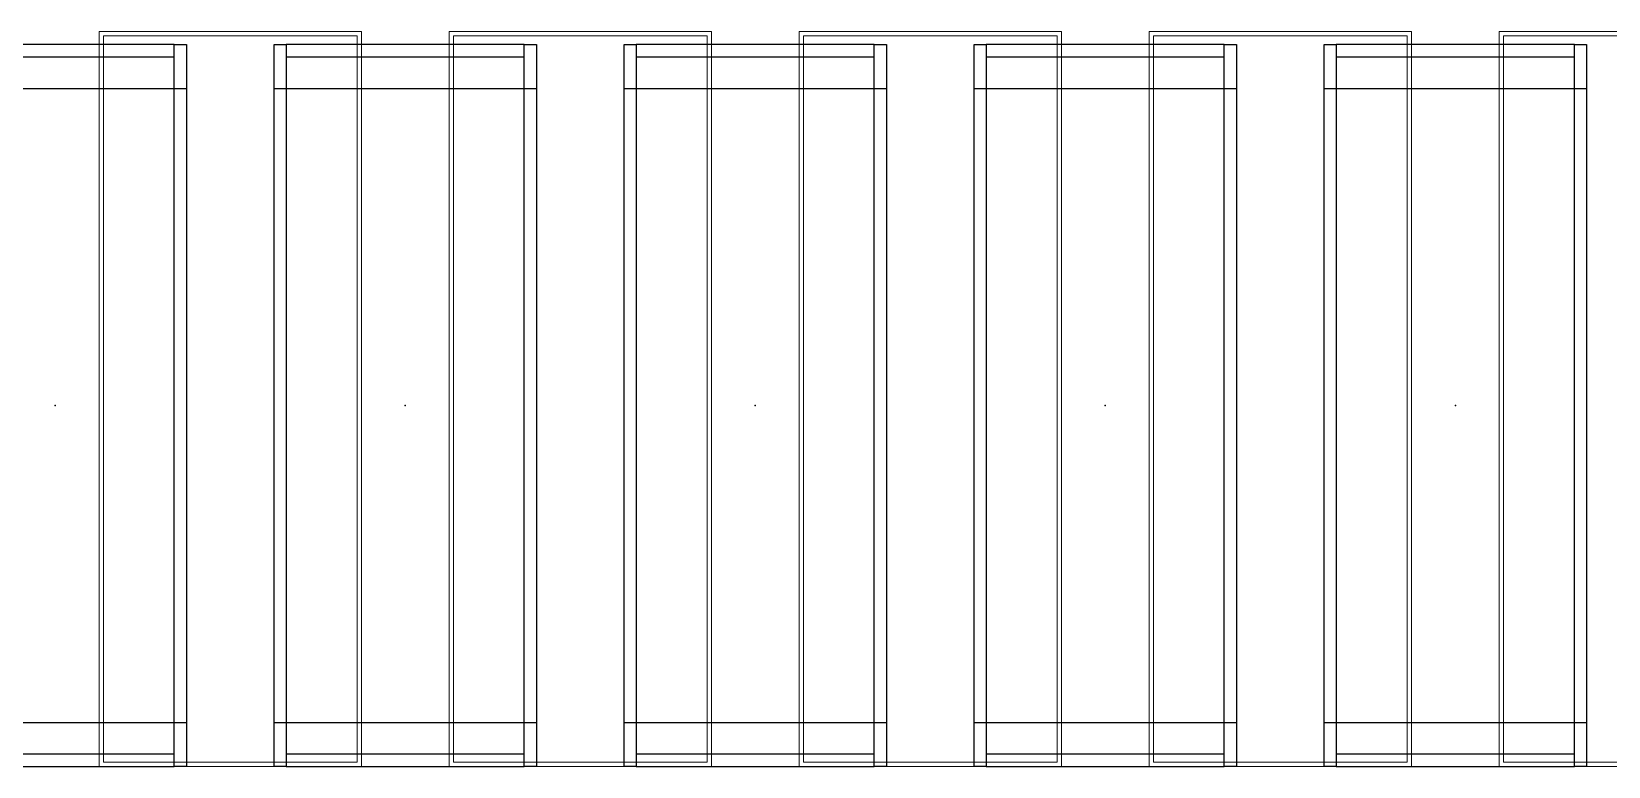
# Model space of a CAD drawing. Header units: millimetres. Extents: x 813027 to 1148939, y -931049 to -10.
# Drawn here: x 1017713 to 1019515, y -111760 to -110920 of the extents above; entities that cross this region are included whole.
import ezdxf

# ---------------------------------------------------------------- set-up
doc = ezdxf.new("R2010")
doc.units = ezdxf.units.MM
doc.layers.add('A-GLAZ-CURT', color=2, linetype='Continuous', lineweight=9)
doc.layers.add('A11_ALU.SOLID SHEET', color=7, linetype='Continuous')

# ---------------------------------------------------------------- blocks, each defined once
blk = doc.blocks.new('DPA_CP_Metal Ceiling Panel - Vertical Panel with Gap-23421678-4160 - LOWER PLATFORM LEVEL - REFLECTED CEILING GENERAL PLAN')
at = {"layer": 'A-GLAZ-CURT'}
for p, q in [((1017796.3, -111761.8), (1017796.3, -110921.8)), ((1017796.3, -110921.8), (1018096.3, -110921.8)), ((1017796.3, -111761.8), (1017796.3, -110921.8)), ((1017796.3, -110921.8), (1018096.3, -110921.8)), ((1018096.3, -110921.8), (1017796.3, -110921.8)), ((1017796.3, -110921.8), (1017796.3, -111761.8)), ((1018096.3, -110921.8), (1017796.3, -110921.8)), ((1017796.3, -110921.8), (1017796.3, -111761.8)), ((1017796.3, -111761.8), (1017796.3, -110921.8)), ((1017796.3, -110921.8), (1018096.3, -110921.8)), ((1018096.3, -111761.8), (1018096.3, -110921.8)), ((1018096.3, -110921.8), (1018096.3, -111761.8)), ((1018096.3, -111761.8), (1018096.3, -110921.8)), ((1018096.3, -111761.8), (1018096.3, -110921.8)), ((1018096.3, -110921.8), (1018096.3, -111761.8)), ((1017801.3, -111756.8), (1017801.3, -110926.8)), ((1017801.3, -110926.8), (1018091.3, -110926.8)), ((1018091.3, -110926.8), (1018091.3, -111756.8)), ((1017796.3, -111761.8), (1018096.3, -111761.8)), ((1018096.3, -111761.8), (1017796.3, -111761.8)), ((1017796.3, -111761.8), (1018096.3, -111761.8)), ((1017796.3, -111761.8), (1018096.3, -111761.8)), ((1018096.3, -111761.8), (1017796.3, -111761.8)), ((1017801.3, -111756.8), (1018091.3, -111756.8))]:
    blk.add_line(p, q, dxfattribs=at)
blk = doc.blocks.new('C-2-PP21-AR-4160-01-B_20250829-084021_EXCL')
at = {"layer": 'A-GLAZ-CURT'}
for p in [(-1047096.3, 105341.8), (-1046696.3, 105341.8), (-1046296.3, 105341.8), (-1045896.3, 105341.8), (-1045496.3, 105341.8)]:
    blk.add_blockref('DPA_CP_Metal Ceiling Panel - Vertical Panel with Gap-23421678-4160 - LOWER PLATFORM LEVEL - REFLECTED CEILING GENERAL PLAN', p, dxfattribs=at)
blk = doc.blocks.new('*U522')
for p, q in [((-362.8, 4450), (-362.8, 4750)), ((362.5, 4750), (362.5, 4450)), ((-362.8, 4050), (-362.8, 4350)), ((362.5, 4350), (362.5, 4050)), ((-362.8, 3650), (-362.8, 3950)), ((362.5, 3950), (362.5, 3650)), ((-362.8, 3250), (-362.8, 3550)), ((362.5, 3550), (362.5, 3250)), ((-362.8, 2850), (-362.8, 3150)), ((362.5, 3150), (362.5, 2850))]:
    blk.add_line(p, q)
for p in [(0, 4600), (0, 4200), (0, 3800), (0, 3400), (0, 3000)]:
    blk.add_point(p)
at = {"layer": 'A11_ALU.SOLID SHEET', "color": 0}
for points in [[(-412.5, 4464), (-398.5, 4464), (-398.5, 4736), (-412.5, 4736)], [(412.5, 4736), (398.5, 4736), (398.5, 4464), (412.5, 4464)], [(-412.5, 4464), (412.5, 4464), (412.5, 4450), (-412.5, 4450)], [(-412.5, 4350), (412.5, 4350), (412.5, 4336), (-412.5, 4336)], [(-412.5, 4064), (-398.5, 4064), (-398.5, 4336), (-412.5, 4336)], [(412.5, 4336), (398.5, 4336), (398.5, 4064), (412.5, 4064)], [(-412.5, 4064), (412.5, 4064), (412.5, 4050), (-412.5, 4050)], [(-412.5, 3950), (412.5, 3950), (412.5, 3936), (-412.5, 3936)], [(-412.5, 3664), (-398.5, 3664), (-398.5, 3936), (-412.5, 3936)], [(412.5, 3936), (398.5, 3936), (398.5, 3664), (412.5, 3664)], [(-412.5, 3664), (412.5, 3664), (412.5, 3650), (-412.5, 3650)], [(-412.5, 3550), (412.5, 3550), (412.5, 3536), (-412.5, 3536)], [(-412.5, 3264), (-398.5, 3264), (-398.5, 3536), (-412.5, 3536)], [(412.5, 3536), (398.5, 3536), (398.5, 3264), (412.5, 3264)], [(-412.5, 3264), (412.5, 3264), (412.5, 3250), (-412.5, 3250)], [(-412.5, 3150), (412.5, 3150), (412.5, 3136), (-412.5, 3136)], [(-412.5, 2864), (-398.5, 2864), (-398.5, 3136), (-412.5, 3136)], [(412.5, 3136), (398.5, 3136), (398.5, 2864), (412.5, 2864)], [(-412.5, 2864), (412.5, 2864), (412.5, 2850), (-412.5, 2850)]]:
    blk.add_lwpolyline(points, close=True, dxfattribs=at)
blk = doc.blocks.new('C-2-PP21-AR-4160-01-B_20250829-084416_NEWCL')
at = {"rotation": 90}
blk.add_blockref('*U522', (-24750, -6007.5), dxfattribs=at)

msp = doc.modelspace()

# ---------------------------------------------------------------- block references
msp.add_blockref('C-2-PP21-AR-4160-01-B_20250829-084021_EXCL', (1047090, -105340))

# ---------------------------------------------------------------- next in the draw order: block references
msp.add_blockref('C-2-PP21-AR-4160-01-B_20250829-084416_NEWCL', (1047090, -105340))

doc.saveas('drawing.dxf')
